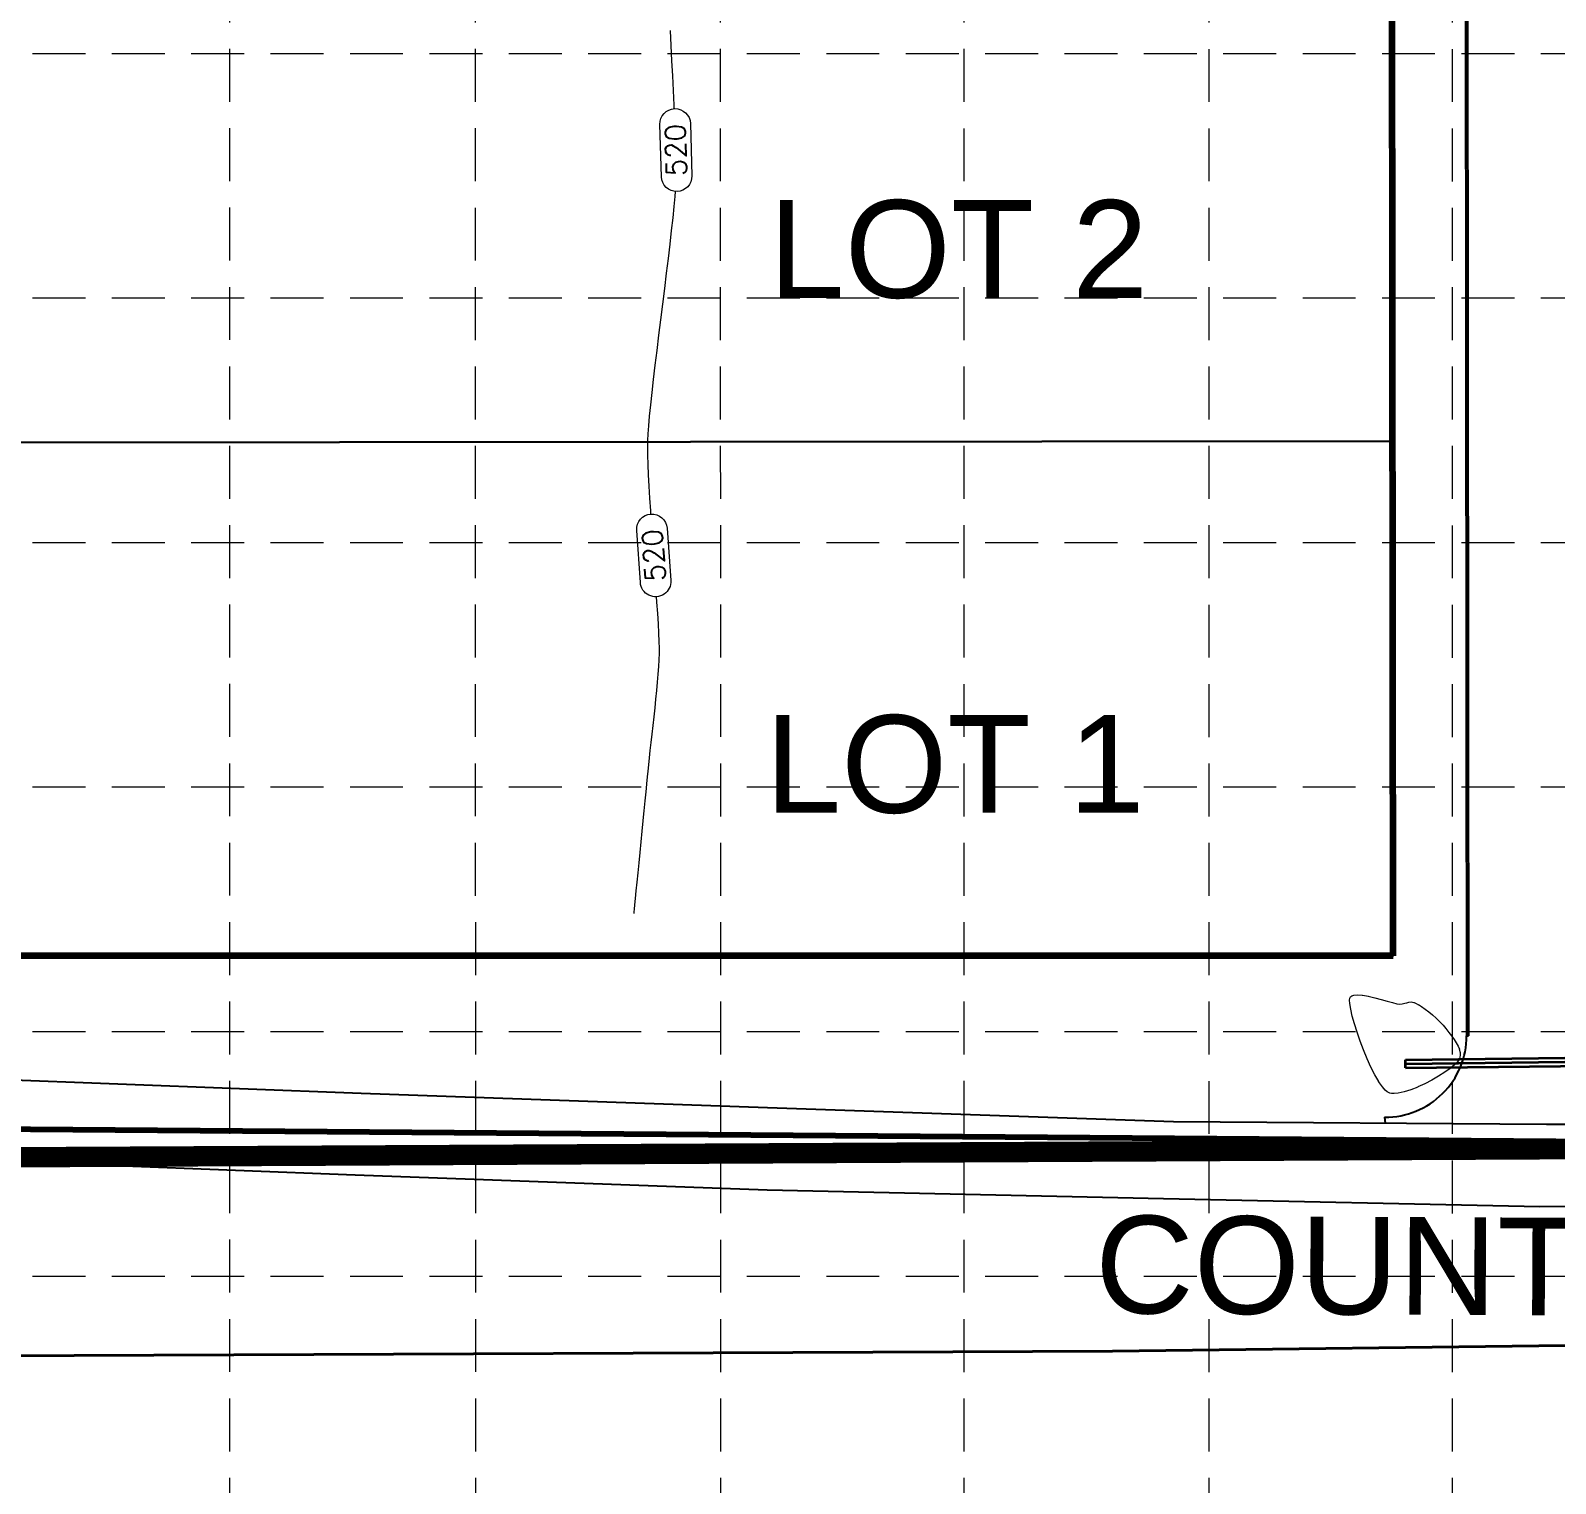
# Model space of a CAD drawing. Header units: feet. Extents: x -406 to 2003, y 7035 to 10885.
# Drawn here: x -31.1 to 343.5, y 8188.2 to 8545.2 of the extents above; entities that cross this region are included whole.
import ezdxf

# ---------------------------------------------------------------- set-up
doc = ezdxf.new("R2010")
doc.units = ezdxf.units.FT
doc.header["$LTSCALE"] = 40
doc.header["$MEASUREMENT"] = 0
doc.linetypes.add('HIDDEN', pattern=[0.375, 0.25, -0.125])
doc.linetypes.add('PHANTOM', pattern=[0.54, 0.24, -0.06, 0.06, -0.06, 0.06, -0.06])
for name, color, linetype, lineweight in [('1 PROPOSED CONTOURS', 35, 'Continuous', 0), ('BOUNDLN', 1, 'PHANTOM', 80), ('CULVERTS', 3, 'Continuous', 35), ('LOT NUMBERS', 3, 'Continuous', 35), ('right of way', 3, 'Continuous', 40), ('SILT FENCE', 200, 'Continuous', 100)]:
    doc.layers.add(name, color=color, linetype=linetype, lineweight=lineweight)
for name, color, linetype in [('existing pavement', 4, 'Continuous'), ('GRID', 254, 'HIDDEN'), ('limits of disturbance', 1, 'HIDDEN'), ('lots', 4, 'Continuous'), ('PLAN TEXT', 2, 'Continuous'), ('polys', 7, 'Continuous'), ('proposed pavement', 4, 'Continuous')]:
    doc.layers.add(name, color=color, linetype=linetype)
doc.styles.get("Standard").update_dxf_attribs({"font": 'ARIAL.TTF'})

msp = doc.modelspace()

# ---------------------------------------------------------------- linework, layer by layer
at = {"layer": '1 PROPOSED CONTOURS', "color": 35, "extrusion": (0.998609, 0.052734, 0), "elevation": 576.51}
msp.add_lwpolyline([(8522.91, 520), (8526.62, 520)], dxfattribs=at)
at = {"layer": '1 PROPOSED CONTOURS', "color": 35}
for points, elevation in [([(126.45, 8537.73), (126.26, 8541.46)], 520), ([(127.23, 8504.41), (127.32, 8505.62)], 520), ([(125.99, 8492.69), (126.37, 8496.02)], 520), ([(125.58, 8489.18), (125.99, 8492.69)], 520), ([(124.68, 8481.76), (125.14, 8485.52)], 520), ([(124.2, 8477.94), (124.68, 8481.76)], 520), ([(122.8, 8466.55), (123.26, 8470.29)], 520), ([(121.25, 8453.19), (121.58, 8456.2)], 520), ([(120.97, 8450.46), (121.25, 8453.19)], 520), ([(120.6, 8446.05), (120.75, 8448.06)], 520), ([(120.75, 8448.06), (120.97, 8450.46)], 520), ([(120.54, 8440.84), (120.51, 8442.82)], 520), ([(122.96, 8401.97), (122.78, 8404.77)], 520), ([(123.24, 8397.09), (123.11, 8399.4)], 520), ([(123.33, 8395.08), (123.24, 8397.09)], 520), ([(123.32, 8390.61), (123.38, 8392.13)], 520), ([(123.38, 8392.13), (123.38, 8393.41)], 520), ([(122.93, 8385.1), (123.1, 8387.07)], 520), ([(122.74, 8383.05), (122.93, 8385.1)], 520), ([(122.31, 8378.77), (122.53, 8380.93)], 520), ([(122.53, 8380.93), (122.74, 8383.05)], 520), ([(121.83, 8374.44), (122.07, 8376.6)], 520), ([(120.93, 8366.47), (121.13, 8368.31)], 520), ([(120.75, 8364.78), (120.93, 8366.47)], 520), ([(118.38, 8340.69), (118.63, 8343.24)], 520), ([(117.36, 8330.38), (117.52, 8331.97)], 520), ([(117.52, 8331.97), (117.7, 8333.84)], 520), ([(117.15, 8328.22), (117.16, 8328.37)], 520), ([(117.16, 8328.37), (117.19, 8328.71)], 520), ([(292.96, 8306.12), (292.91, 8306.97)], 515), ([(293.57, 8303.06), (293.18, 8304.73)], 515), ([(293.43, 8308.02), (293.92, 8308.19)], 515), ([(293.92, 8308.19), (294.75, 8308.27)], 515), ([(299.07, 8307.56), (300.64, 8307.14)], 515), ([(304.47, 8306.1), (305.14, 8305.99)], 515), ([(305.14, 8305.99), (305.85, 8306.05)], 515), ([(305.85, 8306.05), (306.44, 8306.19)], 515), ([(306.44, 8306.19), (306.97, 8306.35)], 515), ([(306.97, 8306.35), (307.48, 8306.49)], 515), ([(308.67, 8306.42), (308.76, 8306.39)], 515), ([(308.76, 8306.39), (308.95, 8306.32)], 515), ([(294.75, 8299.08), (294.1, 8301.15)], 515), ([(314.18, 8302.52), (315.06, 8301.68)], 515), ([(295.51, 8296.92), (294.75, 8299.08)], 515), ([(318.55, 8297.33), (319.1, 8296.51)], 515), ([(319.54, 8295.7), (319.86, 8294.91)], 515), ([(320.04, 8293.47), (319.98, 8292.99)], 515), ([(298.16, 8290.53), (297.23, 8292.58)], 515), ([(319.64, 8292.14), (319.3, 8291.72)], 515), ([(319.78, 8292.39), (319.64, 8292.14)], 515), ([(319.89, 8292.67), (319.83, 8292.51)], 515), ([(313.13, 8287.35), (311.41, 8286.45)], 515), ([(314.77, 8288.3), (313.13, 8287.35)], 515), ([(302.6, 8284.19), (302.45, 8284.26)], 515), ([(302.78, 8284.13), (302.6, 8284.19)], 515), ([(304.87, 8284.1), (303.84, 8284.01)], 515)]:
    msp.add_lwpolyline(points, dxfattribs=dict(at, elevation=elevation))
at = {"layer": '1 PROPOSED CONTOURS', "color": 35, "extrusion": (0.998697, 0.051041, 0), "elevation": 562.06}
msp.add_lwpolyline([(8516.44, 520), (8520.15, 520)], dxfattribs=at)
at = {"layer": '1 PROPOSED CONTOURS', "color": 35, "extrusion": (0.998777, 0.049447, 0), "elevation": 548.47}
msp.add_lwpolyline([(8513.68, 520), (8517.33, 520)], dxfattribs=at)
at = {"layer": '1 PROPOSED CONTOURS', "color": 35, "extrusion": (0.998883, 0.047258, 0), "elevation": 529.82}
msp.add_lwpolyline([(8511.32, 520), (8514.87, 520)], dxfattribs=at)
at = {"layer": '1 PROPOSED CONTOURS', "color": 35, "extrusion": (0.999016, 0.044345, 0), "elevation": 504.99}
msp.add_lwpolyline([(8511.94, 520), (8512.83, 520)], dxfattribs=at)
at = {"layer": '1 PROPOSED CONTOURS', "color": 35, "linetype": 'Continuous', "extrusion": (0.999593, 0.028514, 0)}
for points, elevation in [([(8502.26, 520), (8515.12, 520)], 366.44), ([(8515.12, 520), (8502.26, 520)], 373.94)]:
    msp.add_lwpolyline(points, dxfattribs=dict(at, elevation=elevation))
at = {"layer": '1 PROPOSED CONTOURS', "color": 35, "extrusion": (0.995781, -0.091763, 0), "elevation": -653.7}
msp.add_lwpolyline([(8477.7, 520), (8480.21, 520)], dxfattribs=at)
at = {"layer": '1 PROPOSED CONTOURS', "color": 35, "extrusion": (0.994807, -0.101776, 0), "elevation": -738.95}
msp.add_lwpolyline([(8467.87, 520), (8470.7, 520)], dxfattribs=at)
at = {"layer": '1 PROPOSED CONTOURS', "color": 35, "extrusion": (0.994068, -0.108758, 0), "elevation": -798.38}
msp.add_lwpolyline([(8459.37, 520), (8462.47, 520)], dxfattribs=at)
at = {"layer": '1 PROPOSED CONTOURS', "color": 35, "extrusion": (0.992788, -0.119882, 0), "elevation": -893.03}
msp.add_lwpolyline([(8439.32, 520), (8443.01, 520)], dxfattribs=at)
at = {"layer": '1 PROPOSED CONTOURS', "color": 35, "extrusion": (0.992417, -0.122917, 0), "elevation": -918.82}
msp.add_lwpolyline([(8425.05, 520), (8428.91, 520)], dxfattribs=at)
at = {"layer": '1 PROPOSED CONTOURS', "color": 35, "extrusion": (0.992452, -0.122637, 0), "elevation": -916.44}
msp.add_lwpolyline([(8421.47, 520), (8425.31, 520)], dxfattribs=at)
at = {"layer": '1 PROPOSED CONTOURS', "color": 35, "extrusion": (-0.992767, 0.120059, 0), "elevation": 894.57}
msp.add_lwpolyline([(-8416.4, 520), (-8420.05, 520)], dxfattribs=at)
at = {"layer": '1 PROPOSED CONTOURS', "color": 35, "extrusion": (0.993067, -0.117553, 0), "elevation": -873.33}
msp.add_lwpolyline([(8415.15, 520), (8418.64, 520)], dxfattribs=at)
at = {"layer": '1 PROPOSED CONTOURS', "color": 35, "extrusion": (0.993485, -0.113962, 0), "elevation": -842.9}
msp.add_lwpolyline([(8414.97, 520), (8418.25, 520)], dxfattribs=at)
at = {"layer": '1 PROPOSED CONTOURS', "color": 35, "extrusion": (0.999966, -0.008247, 0), "elevation": 50.87}
msp.add_lwpolyline([(8443.52, 520), (8445.15, 520)], dxfattribs=at)
at = {"layer": '1 PROPOSED CONTOURS', "color": 35, "extrusion": (-0.998832, 0.048319, 0), "elevation": 287.65}
msp.add_lwpolyline([(-8440.41, 520), (-8442.01, 520)], dxfattribs=at)
at = {"layer": '1 PROPOSED CONTOURS', "color": 35, "extrusion": (0.999436, 0.033577, 0), "elevation": 403.89}
msp.add_lwpolyline([(8429.75, 520), (8432.03, 520)], dxfattribs=at)
at = {"layer": '1 PROPOSED CONTOURS', "color": 35, "extrusion": (0.999002, 0.044655, 0), "elevation": 497.32}
msp.add_lwpolyline([(8422.2, 520), (8424.75, 520)], dxfattribs=at)
at = {"layer": '1 PROPOSED CONTOURS', "color": 35, "extrusion": (0.998619, 0.052543, 0), "elevation": 563.81}
msp.add_lwpolyline([(8415.22, 520), (8418.01, 520)], dxfattribs=at)
at = {"layer": '1 PROPOSED CONTOURS', "color": 35, "extrusion": (0.998299, 0.058299, 0), "elevation": 612.32}
msp.add_lwpolyline([(8408.87, 520), (8411.83, 520)], dxfattribs=at)
at = {"layer": '1 PROPOSED CONTOURS', "color": 35, "extrusion": (0.998043, 0.062533, 0), "elevation": 647.98}
msp.add_lwpolyline([(8403.08, 520), (8406.19, 520)], dxfattribs=at)
at = {"layer": '1 PROPOSED CONTOURS', "color": 35, "extrusion": (0.997845, 0.065616, 0), "elevation": 673.94}
msp.add_lwpolyline([(8400.26, 520), (8401.04, 520)], dxfattribs=at)
at = {"layer": '1 PROPOSED CONTOURS', "color": 35, "linetype": 'Continuous', "extrusion": (0.997563, 0.069776, 0)}
for points, elevation in [([(8380.77, 520), (8393.63, 520)], 705.19), ([(8393.63, 520), (8380.77, 520)], 712.69)]:
    msp.add_lwpolyline(points, dxfattribs=dict(at, elevation=elevation))
at = {"layer": '1 PROPOSED CONTOURS', "color": 35, "extrusion": (0.997741, 0.067179, 0), "elevation": 687.12}
msp.add_lwpolyline([(8377.54, 520), (8378.84, 520)], dxfattribs=at)
at = {"layer": '1 PROPOSED CONTOURS', "color": 35, "extrusion": (0.998186, 0.060213, 0), "elevation": 628.64}
msp.add_lwpolyline([(8376.75, 520), (8379.33, 520)], dxfattribs=at)
at = {"layer": '1 PROPOSED CONTOURS', "color": 35, "extrusion": (0.999576, 0.029105, 0), "elevation": 367.61}
msp.add_lwpolyline([(8386.27, 520), (8387.93, 520)], dxfattribs=at)
at = {"layer": '1 PROPOSED CONTOURS', "color": 35, "extrusion": (0.997439, -0.071526, 0), "elevation": -477.11}
msp.add_lwpolyline([(8374.39, 520), (8376.24, 520)], dxfattribs=at)
at = {"layer": '1 PROPOSED CONTOURS', "color": 35, "extrusion": (-0.998433, 0.055956, 0), "elevation": 346.37}
msp.add_lwpolyline([(-8382.66, 520), (-8384.36, 520)], dxfattribs=at)
at = {"layer": '1 PROPOSED CONTOURS', "color": 35, "extrusion": (0.994141, -0.108091, 0), "elevation": -784.08}
msp.add_lwpolyline([(8340.72, 520), (8342.9, 520)], dxfattribs=at)
at = {"layer": '1 PROPOSED CONTOURS', "color": 35, "extrusion": (0.993579, -0.113143, 0), "elevation": -826.46}
msp.add_lwpolyline([(8330.25, 520), (8332.32, 520)], dxfattribs=at)
at = {"layer": '1 PROPOSED CONTOURS', "color": 35, "extrusion": (0.993649, -0.112527, 0), "elevation": -821.3}
msp.add_lwpolyline([(8332.83, 520), (8334.96, 520)], dxfattribs=at)
at = {"layer": '1 PROPOSED CONTOURS', "color": 35, "extrusion": (-0.993639, 0.112611, 0), "elevation": 822}
msp.add_lwpolyline([(-8328.72, 520), (-8330.7, 520)], dxfattribs=at)
at = {"layer": '1 PROPOSED CONTOURS', "color": 35, "extrusion": (-0.994873, 0.101136, 0), "elevation": 725.85}
msp.add_lwpolyline([(-8332.57, 520), (-8334.1, 520)], dxfattribs=at)
at = {"layer": '1 PROPOSED CONTOURS', "color": 35, "extrusion": (0.995243, -0.097422, 0), "elevation": -694.75}
msp.add_lwpolyline([(8332.04, 520), (8333.78, 520)], dxfattribs=at)
at = {"layer": '1 PROPOSED CONTOURS', "color": 35, "extrusion": (0.99527, -0.097149, 0), "elevation": -692.46}
msp.add_lwpolyline([(8333.97, 520), (8335.41, 520)], dxfattribs=at)
at = {"layer": '1 PROPOSED CONTOURS', "color": 35, "extrusion": (0.995214, -0.097715, 0), "elevation": -697.2}
msp.add_lwpolyline([(8327.62, 520), (8329.84, 520)], dxfattribs=at)
at = {"layer": '1 PROPOSED CONTOURS', "color": 35, "extrusion": (-0.995226, 0.097595, 0), "elevation": 696.2}
msp.add_lwpolyline([(-8329.92, 520), (-8331.92, 520)], dxfattribs=at)
at = {"layer": '1 PROPOSED CONTOURS', "color": 35, "extrusion": (0.995199, -0.097867, 0), "elevation": -698.47}
msp.add_lwpolyline([(8322.62, 520), (8325.13, 520)], dxfattribs=at)
at = {"layer": '1 PROPOSED CONTOURS', "color": 35, "extrusion": (0.995206, -0.097802, 0), "elevation": -697.92}
msp.add_lwpolyline([(8325.17, 520), (8327.56, 520)], dxfattribs=at)
at = {"layer": '1 PROPOSED CONTOURS', "color": 35, "extrusion": (-0.995195, 0.097918, 0), "elevation": 698.89}
msp.add_lwpolyline([(-8319.99, 520), (-8322.58, 520)], dxfattribs=at)
at = {"layer": '1 PROPOSED CONTOURS', "color": 35, "extrusion": (-0.995187, 0.097989, 0), "elevation": 699.49}
msp.add_lwpolyline([(-8314.71, 520), (-8317.32, 520)], dxfattribs=at)
at = {"layer": '1 PROPOSED CONTOURS', "color": 35, "extrusion": (0.995191, -0.097958, 0), "elevation": -699.23}
msp.add_lwpolyline([(8317.34, 520), (8319.97, 520)], dxfattribs=at)
at = {"layer": '1 PROPOSED CONTOURS', "color": 35, "extrusion": (0.995183, -0.098033, 0), "elevation": -699.86}
msp.add_lwpolyline([(8309.66, 520), (8312.12, 520)], dxfattribs=at)
at = {"layer": '1 PROPOSED CONTOURS', "color": 35, "extrusion": (0.995181, -0.098054, 0), "elevation": -700.03}
msp.add_lwpolyline([(8305.22, 520), (8307.34, 520)], dxfattribs=at)
at = {"layer": '1 PROPOSED CONTOURS', "color": 35, "extrusion": (0.995182, -0.098046, 0), "elevation": -699.97}
msp.add_lwpolyline([(8307.35, 520), (8309.65, 520)], dxfattribs=at)
at = {"layer": '1 PROPOSED CONTOURS', "color": 35, "extrusion": (0.995188, -0.097985, 0), "elevation": -699.46}
msp.add_lwpolyline([(8300.11, 520), (8300.75, 520)], dxfattribs=at)
at = {"layer": '1 PROPOSED CONTOURS', "color": 35, "extrusion": (0.995184, -0.098022, 0), "elevation": -699.77}
msp.add_lwpolyline([(8300.72, 520), (8301.77, 520)], dxfattribs=at)
at = {"layer": '1 PROPOSED CONTOURS', "color": 35, "extrusion": (0.993686, -0.112198, 0), "elevation": -640.96}
msp.add_lwpolyline([(8287.39, 515), (8287.86, 515)], dxfattribs=at)
at = {"layer": '1 PROPOSED CONTOURS', "color": 35, "extrusion": (0.987452, 0.15792, 0), "elevation": 1600.98}
msp.add_lwpolyline([(8154.23, 515), (8155.63, 515)], dxfattribs=at)
at = {"layer": '1 PROPOSED CONTOURS', "color": 35, "extrusion": (-0.94301, 0.332765, 0), "elevation": 2488.15}
msp.add_lwpolyline([(-7931.49, 515), (-7931.72, 515)], dxfattribs=at)
at = {"layer": '1 PROPOSED CONTOURS', "color": 35, "extrusion": (-0.843227, 0.537558, 0), "elevation": 4218.75}
msp.add_lwpolyline([(-7162.77, 515), (-7162.87, 515)], dxfattribs=at)
at = {"layer": '1 PROPOSED CONTOURS', "color": 35, "extrusion": (0.735261, -0.677784, 0), "elevation": -5415.36}
msp.add_lwpolyline([(6307.02, 515), (6307.16, 515)], dxfattribs=at)
at = {"layer": '1 PROPOSED CONTOURS', "color": 35, "extrusion": (0.57281, -0.819688, 0), "elevation": -6641.9}
msp.add_lwpolyline([(4999.15, 515), (4999.44, 515)], dxfattribs=at)
at = {"layer": '1 PROPOSED CONTOURS', "color": 35, "extrusion": (0.070268, 0.997528, 0), "elevation": 8308.44}
msp.add_lwpolyline([(289.79, 515), (288.5, 515)], dxfattribs=at)
at = {"layer": '1 PROPOSED CONTOURS', "color": 35, "extrusion": (0.169463, 0.985537, 0), "elevation": 8238.18}
msp.add_lwpolyline([(1116.17, 515), (1114.68, 515)], dxfattribs=at)
at = {"layer": '1 PROPOSED CONTOURS', "color": 35, "extrusion": (0.225146, 0.974325, 0), "elevation": 8161.6}
msp.add_lwpolyline([(1580.63, 515), (1579.02, 515)], dxfattribs=at)
at = {"layer": '1 PROPOSED CONTOURS', "color": 35, "extrusion": (0.27183, 0.962345, 0), "elevation": 8076.06}
msp.add_lwpolyline([(1968.81, 515), (1967.27, 515)], dxfattribs=at)
at = {"layer": '1 PROPOSED CONTOURS', "color": 35, "extrusion": (0.270691, 0.962666, 0), "elevation": 8078.39}
msp.add_lwpolyline([(1957.71, 515), (1956.35, 515)], dxfattribs=at)
at = {"layer": '1 PROPOSED CONTOURS', "color": 35, "extrusion": (0.244657, 0.96961, 0), "elevation": 8128.16}
msp.add_lwpolyline([(1738, 515), (1736.93, 515)], dxfattribs=at)
at = {"layer": '1 PROPOSED CONTOURS', "color": 35, "extrusion": (-0.0772, 0.997016, 0), "elevation": 8257.96}
msp.add_lwpolyline([(-947.83, 515), (-948.38, 515)], dxfattribs=at)
at = {"layer": '1 PROPOSED CONTOURS', "color": 35, "extrusion": (0.166575, 0.986029, 0), "elevation": 8241.79}
msp.add_lwpolyline([(1079.93, 515), (1079.28, 515)], dxfattribs=at)
at = {"layer": '1 PROPOSED CONTOURS', "color": 35, "extrusion": (0.426182, 0.904637, 0), "elevation": 7645.88}
msp.add_lwpolyline([(3260.52, 515), (3260.14, 515)], dxfattribs=at)
at = {"layer": '1 PROPOSED CONTOURS', "color": 35, "extrusion": (0.485703, 0.874124, 0), "elevation": 7410.83}
msp.add_lwpolyline([(3763.97, 515), (3763.36, 515)], dxfattribs=at)
at = {"layer": '1 PROPOSED CONTOURS', "color": 35, "extrusion": (0.535338, 0.844638, 0), "elevation": 7181.31}
msp.add_lwpolyline([(4184.75, 515), (4183.85, 515)], dxfattribs=at)
at = {"layer": '1 PROPOSED CONTOURS', "color": 35, "extrusion": (0.574389, 0.818582, 0), "elevation": 6977.03}
msp.add_lwpolyline([(4516.28, 515), (4515.24, 515)], dxfattribs=at)
at = {"layer": '1 PROPOSED CONTOURS', "color": 35, "extrusion": (0.605943, 0.795508, 0), "elevation": 6795.23}
msp.add_lwpolyline([(4784.47, 515), (4783.34, 515)], dxfattribs=at)
at = {"layer": '1 PROPOSED CONTOURS', "color": 35, "extrusion": (0.963227, 0.268689, 0), "elevation": 2513.71}
msp.add_lwpolyline([(7916.87, 515), (7918.85, 515)], dxfattribs=at)
at = {"layer": '1 PROPOSED CONTOURS', "color": 35, "extrusion": (0.634685, 0.772771, 0), "elevation": 6615.4}
msp.add_lwpolyline([(5029.12, 515), (5027.92, 515)], dxfattribs=at)
at = {"layer": '1 PROPOSED CONTOURS', "color": 35, "extrusion": (0.663424, 0.748244, 0), "elevation": 6420.74}
msp.add_lwpolyline([(5274.23, 515), (5273.01, 515)], dxfattribs=at)
at = {"layer": '1 PROPOSED CONTOURS', "color": 35, "extrusion": (0.729693, 0.683775, 0), "elevation": 5906.37}
msp.add_lwpolyline([(5842.25, 515), (5841.07, 515)], dxfattribs=at)
at = {"layer": '1 PROPOSED CONTOURS', "color": 35, "extrusion": (0.771995, 0.635629, 0), "elevation": 5520.08}
msp.add_lwpolyline([(6207.42, 515), (6206.32, 515)], dxfattribs=at)
at = {"layer": '1 PROPOSED CONTOURS', "color": 35, "extrusion": (0.792725, 0.609579, 0), "elevation": 5310.43}
msp.add_lwpolyline([(6386.63, 515), (6385.48, 515)], dxfattribs=at)
at = {"layer": '1 PROPOSED CONTOURS', "color": 35, "extrusion": (0.793285, 0.608851, 0), "elevation": 5304.57}
msp.add_lwpolyline([(6390.35, 515), (6389.24, 515)], dxfattribs=at)
at = {"layer": '1 PROPOSED CONTOURS', "color": 35, "extrusion": (0.806931, 0.590645, 0), "elevation": 5157.83}
msp.add_lwpolyline([(6508.27, 515), (6507.22, 515)], dxfattribs=at)
at = {"layer": '1 PROPOSED CONTOURS', "color": 35, "extrusion": (0.934357, 0.356337, 0), "elevation": 3232.61}
msp.add_lwpolyline([(7644.65, 515), (7646.99, 515)], dxfattribs=at)
at = {"layer": '1 PROPOSED CONTOURS', "color": 35, "extrusion": (0.923598, 0.383362, 0), "elevation": 3453.59}
msp.add_lwpolyline([(7545.06, 515), (7547.39, 515)], dxfattribs=at)
at = {"layer": '1 PROPOSED CONTOURS', "color": 35, "extrusion": (0.876709, 0.481021, 0), "elevation": 4270.55}
msp.add_lwpolyline([(7120.13, 515), (7119.21, 515)], dxfattribs=at)
at = {"layer": '1 PROPOSED CONTOURS', "color": 35, "extrusion": (0.977571, 0.210605, 0), "elevation": 2059.63}
msp.add_lwpolyline([(8041.5, 515), (8040.69, 515)], dxfattribs=at)
at = {"layer": '1 PROPOSED CONTOURS', "color": 35, "extrusion": (0.99974, 0.022811, 0), "elevation": 509.14}
msp.add_lwpolyline([(8284.65, 515), (8284.02, 515)], dxfattribs=at)
at = {"layer": '1 PROPOSED CONTOURS', "color": 35, "extrusion": (0.893254, 0.449552, 0), "elevation": 3993.36}
msp.add_lwpolyline([(7269.42, 515), (7271.52, 515)], dxfattribs=at)
at = {"layer": '1 PROPOSED CONTOURS', "color": 35, "extrusion": (0.580652, -0.814152, 0), "elevation": -6565.07}
msp.add_lwpolyline([(5072.3, 515), (5070.68, 515)], dxfattribs=at)
at = {"layer": '1 PROPOSED CONTOURS', "color": 35, "extrusion": (0.634374, -0.773027, 0), "elevation": -6207.08}
msp.add_lwpolyline([(5505.98, 515), (5504.59, 515)], dxfattribs=at)
at = {"layer": '1 PROPOSED CONTOURS', "color": 35, "extrusion": (0.703268, -0.710925, 0), "elevation": -5670.24}
msp.add_lwpolyline([(6058.3, 515), (6057.4, 515)], dxfattribs=at)
at = {"layer": '1 PROPOSED CONTOURS', "color": 35, "extrusion": (0.918798, -0.394729, 0), "elevation": -2979.43}
msp.add_lwpolyline([(7745.38, 515), (7745.26, 515)], dxfattribs=at)
at = {"layer": '1 PROPOSED CONTOURS', "color": 35, "extrusion": (0.966265, -0.257552, 0), "elevation": -1826.69}
msp.add_lwpolyline([(8095.64, 515), (8095.3, 515)], dxfattribs=at)
at = {"layer": '1 PROPOSED CONTOURS', "color": 35, "extrusion": (0.868034, 0.496504, 0), "elevation": 4374.99}
msp.add_lwpolyline([(7044.44, 515), (7046.33, 515)], dxfattribs=at)
at = {"layer": '1 PROPOSED CONTOURS', "color": 35, "extrusion": (0.826611, 0.562773, 0), "elevation": 4911.73}
msp.add_lwpolyline([(6679.67, 515), (6681.29, 515)], dxfattribs=at)
at = {"layer": '1 PROPOSED CONTOURS', "color": 35, "extrusion": (0.422642, -0.906297, 0), "elevation": -7378.37}
msp.add_lwpolyline([(3784.43, 515), (3782.51, 515)], dxfattribs=at)
at = {"layer": '1 PROPOSED CONTOURS', "color": 35, "extrusion": (0.538415, -0.84268, 0), "elevation": -6814.91}
msp.add_lwpolyline([(4729.58, 515), (4727.79, 515)], dxfattribs=at)
at = {"layer": '1 PROPOSED CONTOURS', "color": 35, "extrusion": (0.758138, 0.652094, 0), "elevation": 5631.21}
msp.add_lwpolyline([(6084.38, 515), (6085.45, 515)], dxfattribs=at)
at = {"layer": '1 PROPOSED CONTOURS', "color": 35, "extrusion": (0.656401, 0.754412, 0), "elevation": 6448.22}
msp.add_lwpolyline([(5209.99, 515), (5210.64, 515)], dxfattribs=at)
at = {"layer": '1 PROPOSED CONTOURS', "color": 35, "extrusion": (0.52685, 0.849958, 0), "elevation": 7200.62}
msp.add_lwpolyline([(4107.49, 515), (4107.86, 515)], dxfattribs=at)
at = {"layer": '1 PROPOSED CONTOURS', "color": 35, "extrusion": (0.210385, 0.977619, 0), "elevation": 8162.42}
msp.add_lwpolyline([(1446.46, 515), (1446.86, 515)], dxfattribs=at)
at = {"layer": '1 PROPOSED CONTOURS', "color": 35, "extrusion": (0.060598, 0.998162, 0), "elevation": 8287.2}
msp.add_lwpolyline([(198.71, 515), (199.38, 515)], dxfattribs=at)
at = {"layer": '1 PROPOSED CONTOURS', "color": 35, "extrusion": (0.217089, -0.976152, 0), "elevation": -8020.36}
msp.add_lwpolyline([(2097.49, 515), (2095.99, 515)], dxfattribs=at)
at = {"layer": '1 PROPOSED CONTOURS', "color": 35, "extrusion": (0.309309, -0.950962, 0), "elevation": -7783.42}
msp.add_lwpolyline([(2855.47, 515), (2853.77, 515)], dxfattribs=at)
at = {"layer": '1 PROPOSED CONTOURS', "color": 35, "extrusion": (0.373587, -0.927595, 0), "elevation": -7570.03}
msp.add_lwpolyline([(3382.65, 515), (3380.81, 515)], dxfattribs=at)
at = {"layer": '1 PROPOSED CONTOURS', "color": 35, "linetype": 'Continuous', "extrusion": (0, 0, -1)}
for centre, start, end in [((-127.24, 8522.21, -520), 358.366, 178.366), ((-127.6, 8509.36, -520), 178.366, 358.366), ((-121.54, 8422.64, -520), 355.9989, 175.9989), ((-122.43, 8409.81, -520), 175.9989, 355.9989)]:
    msp.add_arc(centre, 3.75, start, end, dxfattribs=at)
at = {"layer": 'BOUNDLN', "color": 7, "linetype": 'Continuous'}
msp.add_line((882.52, 8268.1), (-215.18, 8276.63), dxfattribs=at)
msp.add_line((882.52, 8268.1), (-215.18, 8276.63), dxfattribs=at)
at = {"layer": 'CULVERTS', "color": 5, "linetype": 'Continuous'}
for p, q in [((306.64, 8292.34), (360.64, 8292.96)), ((306.65, 8291.34), (360.65, 8291.96)), ((306.67, 8290.34), (360.66, 8290.96))]:
    msp.add_line(p, q, dxfattribs=at)
at = {"layer": 'CULVERTS', "color": 7, "linetype": 'Continuous'}
msp.add_line((306.67, 8290.34), (306.64, 8292.34), dxfattribs=at)
at = {"layer": 'existing pavement', "color": 7, "linetype": 'Continuous'}
for p, q in [((50.08, 8284.02, 7.92), (-46.07, 8287.76, 8.34)), ((50.08, 8284.02, 7.92), (-46.07, 8287.76, 8.34)), ((149.94, 8280.54, 7.18), (50.08, 8284.02, 7.92)), ((149.94, 8280.54, 7.18), (50.08, 8284.02, 7.92)), ((249.64, 8277.09, 5.51), (149.94, 8280.54, 7.18)), ((249.64, 8277.09, 5.51), (149.94, 8280.54, 7.18)), ((341.29, 8276.43, 2.45), (249.64, 8277.09, 5.51)), ((341.29, 8276.43, 2.45), (249.64, 8277.09, 5.51)), ((439.76, 8276.11, -0.74), (341.29, 8276.43, 2.45)), ((439.76, 8276.11, -0.74), (341.29, 8276.43, 2.45)), ((-47.97, 8267.79, 8.92), (48.62, 8264.04, 8.6)), ((-47.97, 8267.79, 8.92), (48.62, 8264.04, 8.6)), ((48.62, 8264.04, 8.6), (149.88, 8260.41, 7.57)), ((48.62, 8264.04, 8.6), (149.88, 8260.41, 7.57)), ((149.88, 8260.41, 7.57), (247.2, 8258.28, 5.64)), ((149.88, 8260.41, 7.57), (247.2, 8258.28, 5.64)), ((247.2, 8258.28, 5.64), (339.63, 8256.3, 3.19)), ((247.2, 8258.28, 5.64), (339.63, 8256.3, 3.19)), ((339.63, 8256.3, 3.19), (439.06, 8256.84, -0.23)), ((339.63, 8256.3, 3.19), (439.06, 8256.84, -0.23))]:
    msp.add_line(p, q, dxfattribs=at)
at = {"layer": 'GRID', "color": 252, "linetype": 'HIDDEN', "lineweight": 0, "ltscale": 1.3}
for p, q in [((17.81, 7338.14), (18, 10819.96)), ((78.33, 7338.13), (78.01, 10819.73)), ((138.61, 7338.12), (138, 10819.79)), ((198.2, 7338.12), (198.22, 10819.75)), ((258.44, 7338.11), (258.37, 10819.74)), ((318.13, 7338.1), (318.25, 10819.73)), ((-342.62, 8539.55), (1939.97, 8539.55)), ((-342.62, 8479.48), (1939.97, 8479.48)), ((-342.62, 8419.41), (1939.97, 8419.41)), ((-342.62, 8359.34), (1939.97, 8359.34)), ((-342.62, 8299.27), (1939.97, 8299.27)), ((-342.62, 8239.21), (1939.97, 8239.21))]:
    msp.add_line(p, q, dxfattribs=at)
at = {"layer": 'limits of disturbance', "ltscale": 3, "const_width": 5}
msp.add_lwpolyline([(884.81, 9577.22), (1900.01, 9574.45), (1898.17, 8302.69), (1898.16, 8278.46), (-221.7, 8267.4)], dxfattribs=at)
at = {"layer": 'lots', "color": 7, "linetype": 'Continuous'}
msp.add_line((303.5, 8444.26), (-214.04, 8443.75), dxfattribs=at)
msp.add_line((303.5, 8444.26), (-214.04, 8443.75), dxfattribs=at)
at = {"layer": 'polys', "color": 7, "linetype": 'Continuous'}
for points in [[(-213.17, 8570.25), (-214.04, 8443.75), (303.5, 8444.26), (303.38, 8570.76)], [(-214.04, 8443.75), (-214.89, 8317.88), (303.63, 8317.83), (303.5, 8444.26)]]:
    msp.add_lwpolyline(points, close=True, dxfattribs=at)
at = {"layer": 'proposed pavement', "color": 7, "linetype": 'Continuous'}
for p, q in [((320.12, 9834.71), (321.65, 8298.24)), ((320.88, 9575.09), (322.15, 8298.24)), ((321.65, 8298.24), (322.15, 8298.24)), ((301.5, 8278.22), (301.62, 8276.72, 3.77))]:
    msp.add_line(p, q, dxfattribs=at)
msp.add_arc((301.65, 8298.22), 20, 269.5873, 0.0569, dxfattribs=at)
at = {"layer": 'right of way', "color": 7, "linetype": 'Continuous'}
for p, q in [((302.12, 9835.76), (303.63, 8317.83)), ((302.12, 9835.76), (303.63, 8317.83)), ((-214.89, 8317.88), (303.63, 8317.83)), ((-214.89, 8317.88), (303.63, 8317.83)), ((234.69, 8220.76), (1044.75, 8230.86)), ((234.69, 8220.76), (891.95, 8228.95)), ((-212.3, 8218.82), (234.69, 8220.76)), ((-212.3, 8218.82), (234.69, 8220.76))]:
    msp.add_line(p, q, dxfattribs=at)
at = {"layer": 'SILT FENCE', "color": 7, "linetype": 'Continuous'}
for q in [(302.12, 9835.76), (-214.89, 8317.88)]:
    msp.add_line((303.63, 8317.83), q, dxfattribs=at)

# ---------------------------------------------------------------- texts
at = {"layer": '1 PROPOSED CONTOURS', "color": 35, "linetype": 'Continuous', "char_height": 5, "width": 18.8095, "attachment_point": 1}
for insert, rotation in [((125.1, 8509.29, 520), 91.634), ((119.94, 8409.64, 520), 94.0011)]:
    msp.add_mtext('\\Fsimplex.shx;\\W1.0000000000;\\T1.0000000000;\\o\\l520', dxfattribs=dict(at, insert=insert, rotation=rotation))
at = {"layer": 'LOT NUMBERS', "color": 7, "linetype": 'Continuous'}
for s, p in [('LOT 2', (150.24, 8479.49)), ('LOT 1', (149.38, 8352.99))]:
    msp.add_text(s, height=24, dxfattribs=at).set_placement(p)
at = {"layer": 'PLAN TEXT', "color": 7, "linetype": 'Continuous'}
msp.add_text('COUNTY ROAD NO. 2584', height=24, rotation=359.7197, dxfattribs=at).set_placement((230.35, 8230.07))

doc.saveas('drawing.dxf')
